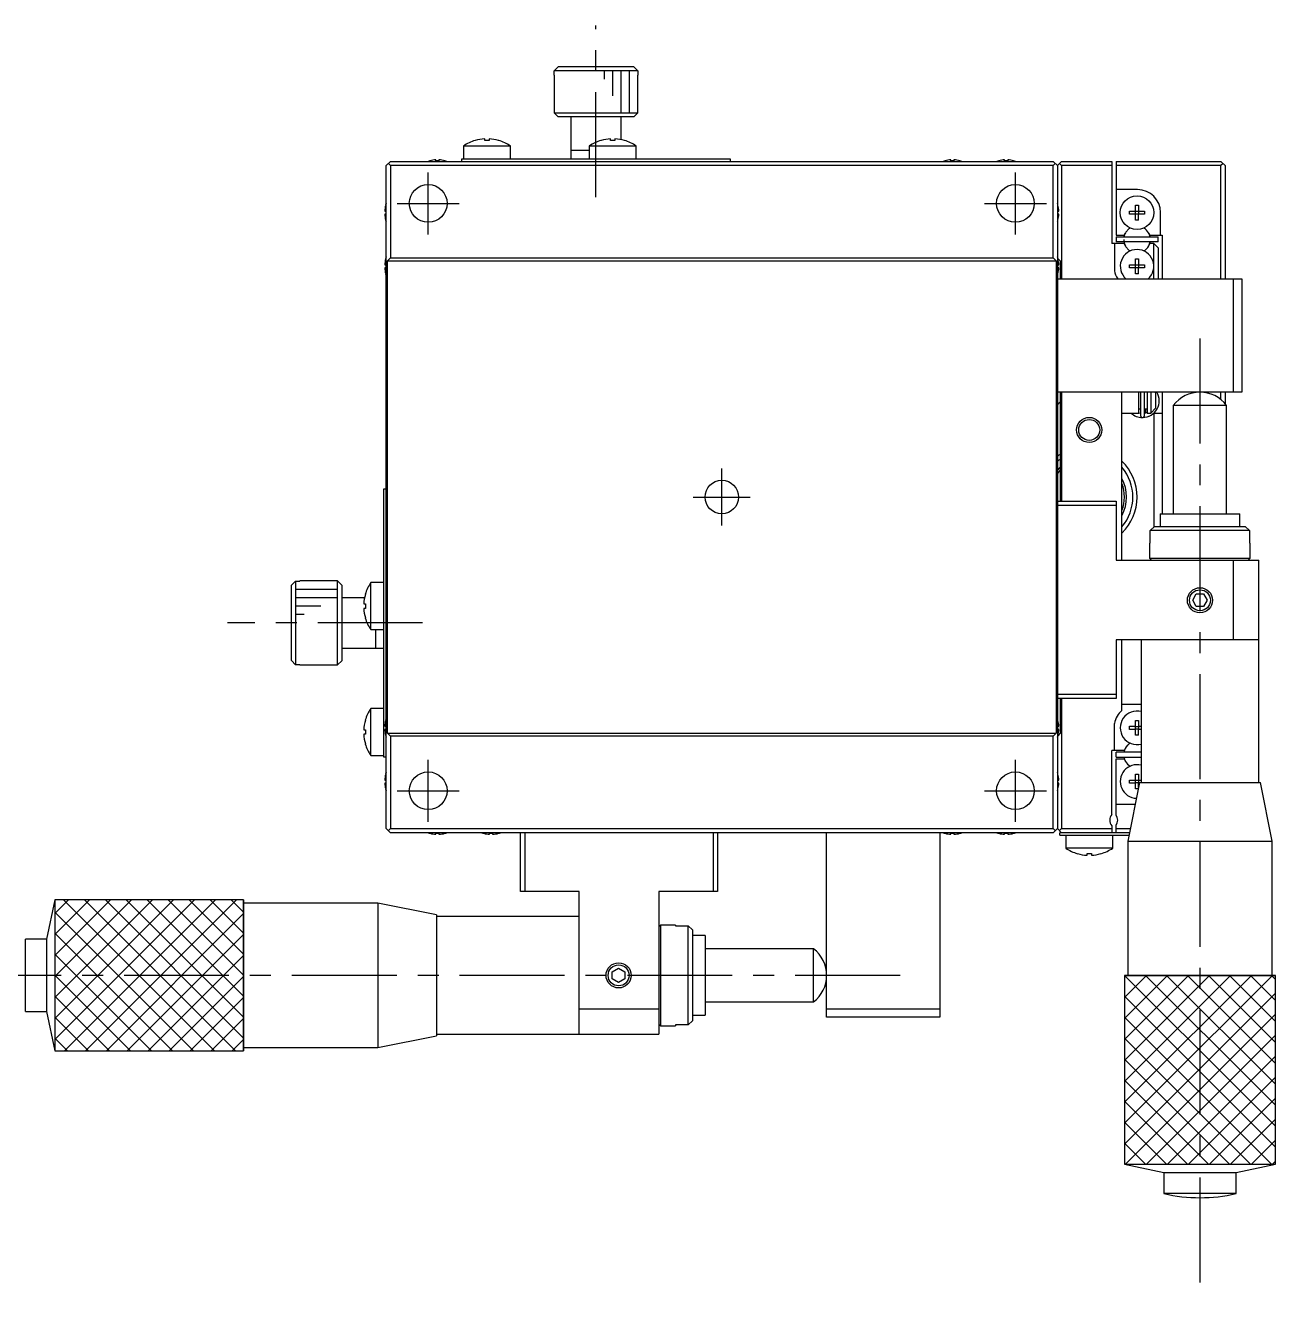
# Model space of a CAD drawing. Extents: x -538 to 401, y -28 to 681.
# Drawn here: x 251.7 to 400.7, y 272.4 to 424.6 of the extents above; entities that cross this region are included whole.
import ezdxf

# ---------------------------------------------------------------- set-up
doc = ezdxf.new("R2010")
doc.units = 0
doc.header["$LTSCALE"] = 10
doc.linetypes.add('CENTER', pattern=[2, 1.25, -0.25, 0.25, -0.25])
doc.layers.get('0').update_dxf_attribs({"linetype": 'CONTINUOUS'})
doc.layers.add('CENTER', color=1, linetype='CENTER')

msp = doc.modelspace()

# ---------------------------------------------------------------- linework, layer by layer
at = {"color": 7, "linetype": 'CONTINUOUS'}
for p, q in [((314.730023, 419.254083), (315.23181, 419.754083)), ((314.730023, 418.754083), (314.730023, 419.254083)), ((324.697971, 419.254083), (314.730023, 419.254083)), ((315.23181, 419.754083), (324.196184, 419.754083)), ((324.196184, 419.754083), (324.697971, 419.254083)), ((324.697971, 419.254083), (324.697971, 418.754083)), ((314.713997, 418.754083), (314.730023, 418.754083)), ((314.713997, 418.754083), (314.713997, 414.254083)), ((324.697971, 418.754083), (324.713997, 418.754083)), ((324.713997, 414.254083), (324.713997, 418.754083)), ((314.713997, 414.254083), (324.713997, 414.254083)), ((314.713997, 414.254083), (315.213997, 413.754083)), ((324.213997, 413.754083), (324.713997, 414.254083)), ((324.213997, 413.754083), (315.213997, 413.754083)), ((316.713997, 413.754083), (316.713997, 408.754083)), ((322.713997, 411.046158), (322.713997, 413.754083)), ((303.913997, 410.296546), (303.913997, 408.754083)), ((303.913997, 410.296546), (309.513997, 410.296546)), ((305.314858, 410.947288), (305.311849, 410.953456)), ((306.453997, 410.947288), (306.453997, 411.140545)), ((306.973997, 410.947288), (306.453997, 410.947288)), ((306.973997, 411.140545), (306.973997, 410.947288)), ((308.116145, 410.953456), (308.113136, 410.947288)), ((309.513997, 408.754083), (309.513997, 410.296546)), ((318.913997, 409.754083), (316.713997, 409.754083)), ((318.913997, 410.296546), (318.913997, 408.754083)), ((318.913997, 410.296546), (324.513997, 410.296546)), ((320.314858, 410.947288), (320.311849, 410.953456)), ((321.453997, 410.947288), (321.453997, 411.140545)), ((321.973997, 410.947288), (321.453997, 410.947288)), ((321.973997, 411.140545), (321.973997, 410.947288)), ((323.116145, 410.953456), (323.113136, 410.947288)), ((324.513997, 408.754083), (324.513997, 410.296546)), ((294.713997, 407.954083), (295.213997, 408.454083)), ((295.213997, 407.954083), (294.963997, 408.204083)), ((295.213997, 408.454083), (374.213997, 408.454083)), ((299.927635, 408.523605), (299.925381, 408.528227)), ((300.633997, 408.523605), (300.633997, 408.643942)), ((300.993997, 408.523605), (300.633997, 408.523605)), ((300.993997, 408.643942), (300.993997, 408.523605)), ((301.702613, 408.528227), (301.700358, 408.523605)), ((303.713997, 408.454083), (303.713997, 408.754083)), ((303.713997, 408.754083), (335.713997, 408.754083)), ((335.713997, 408.754083), (335.713997, 408.454083)), ((361.327635, 408.523605), (361.325381, 408.528227)), ((362.033997, 408.523605), (362.033997, 408.643942)), ((362.393997, 408.523605), (362.033997, 408.523605)), ((362.393997, 408.643942), (362.393997, 408.523605)), ((363.102613, 408.528227), (363.100358, 408.523605)), ((367.727635, 408.523605), (367.725381, 408.528227)), ((368.433997, 408.523605), (368.433997, 408.643942)), ((368.793997, 408.523605), (368.433997, 408.523605)), ((368.793997, 408.643942), (368.793997, 408.523605)), ((369.502613, 408.528227), (369.500358, 408.523605)), ((374.713997, 407.954083), (374.213997, 408.454083)), ((374.463997, 408.204083), (374.213997, 407.954083)), ((375.213997, 408.454083), (374.713997, 407.954083)), ((375.213997, 407.954083), (374.963997, 408.204083)), ((375.213997, 408.454083), (381.213997, 408.454083)), ((381.213997, 408.454083), (381.213997, 398.654083)), ((381.713997, 408.454083), (394.213997, 408.454083)), ((381.713997, 408.454083), (381.713997, 399.654083)), ((394.213997, 408.454083), (394.713997, 407.954083)), ((394.463997, 408.204083), (394.213997, 407.954083)), ((294.713997, 328.954083), (294.713997, 407.954083)), ((295.213997, 407.954083), (295.213997, 396.954083)), ((374.213997, 407.954083), (295.213997, 407.954083)), ((374.213997, 396.954083), (374.213997, 407.954083)), ((374.713997, 407.954083), (374.713997, 328.954083)), ((381.213997, 407.954083), (375.213997, 407.954083)), ((375.213997, 407.954083), (375.213997, 394.454083)), ((394.213997, 407.954083), (381.713997, 407.954083)), ((394.213997, 394.454083), (394.213997, 407.954083)), ((394.713997, 407.954083), (394.713997, 394.454083)), ((384.263997, 405.104083), (381.713997, 405.104083)), ((294.524138, 402.534083), (294.644475, 402.534083)), ((294.644475, 402.174083), (294.524138, 402.174083)), ((294.639853, 403.242699), (294.644475, 403.240445)), ((294.644475, 402.534083), (294.644475, 402.174083)), ((374.783519, 403.240445), (374.788141, 403.242699)), ((374.783519, 402.534083), (374.903856, 402.534083)), ((374.783519, 402.174083), (374.783519, 402.534083)), ((374.903856, 402.174083), (374.783519, 402.174083)), ((383.327635, 402.534083), (384.033997, 402.534083)), ((383.327635, 402.174083), (383.327635, 402.534083)), ((384.033997, 402.174083), (383.327635, 402.174083)), ((384.033997, 403.240445), (384.393997, 403.240445)), ((384.033997, 402.534083), (384.033997, 403.240445)), ((384.044369, 402.523711), (384.033997, 402.534083)), ((384.044369, 402.184455), (384.033997, 402.174083)), ((384.033997, 401.467722), (384.033997, 402.174083)), ((384.044369, 402.184455), (384.044369, 402.523711)), ((384.044369, 402.523711), (384.383625, 402.523711)), ((384.383625, 402.184455), (384.044369, 402.184455)), ((384.383625, 402.523711), (384.393997, 402.534083)), ((384.383625, 402.523711), (384.383625, 402.184455)), ((384.383625, 402.184455), (384.393997, 402.174083)), ((384.393997, 403.240445), (384.393997, 402.534083)), ((384.393997, 402.534083), (385.100358, 402.534083)), ((385.100358, 402.174083), (384.393997, 402.174083)), ((384.393997, 401.467722), (384.393997, 402.174083)), ((385.100358, 402.534083), (385.100358, 402.174083)), ((387.013997, 399.654083), (387.013997, 402.354083)), ((294.644475, 401.467722), (294.639853, 401.465467)), ((374.788141, 401.465467), (374.783519, 401.467722)), ((384.393997, 401.467722), (384.033997, 401.467722)), ((381.713997, 399.654083), (382.669585, 399.654083)), ((381.713997, 399.454083), (386.713997, 399.454083)), ((381.713997, 399.454083), (381.713997, 398.854083)), ((382.669585, 399.654083), (382.839182, 399.947833)), ((385.588812, 399.947833), (385.758409, 399.654083)), ((385.758409, 399.654083), (387.213997, 399.654083)), ((386.713997, 398.854083), (386.713997, 399.454083)), ((387.213997, 399.654083), (387.213997, 394.454083)), ((382.669585, 398.654083), (381.213997, 398.654083)), ((381.513997, 398.654083), (381.513997, 395.432068)), ((386.713997, 398.854081), (381.713997, 398.854081)), ((382.839182, 398.360333), (382.669585, 398.654083)), ((385.758409, 398.654083), (385.588812, 398.360333)), ((386.213997, 398.654083), (385.758409, 398.654083)), ((386.213997, 398.654083), (386.713997, 398.154083)), ((386.213997, 394.454083), (386.213997, 398.654083)), ((386.713997, 398.154083), (386.713997, 394.454083)), ((294.524138, 396.134083), (294.644475, 396.134083)), ((294.639853, 396.842699), (294.644475, 396.840445)), ((294.644475, 396.134083), (294.644475, 395.774083)), ((294.863997, 396.604083), (295.213997, 396.954083)), ((294.863997, 340.304083), (294.863997, 396.604083)), ((294.863997, 396.604083), (374.563997, 396.604083)), ((295.213997, 396.954083), (374.213997, 396.954083)), ((374.213997, 396.954083), (374.563997, 396.604083)), ((374.563997, 396.604083), (374.563997, 340.304083)), ((374.772297, 396.895783), (375.063997, 396.604083)), ((374.783519, 396.840445), (374.788141, 396.842699)), ((374.783519, 396.134083), (374.903856, 396.134083)), ((374.783519, 395.774083), (374.783519, 396.134083)), ((375.063997, 396.604083), (375.063997, 394.454083)), ((383.327635, 396.134083), (384.033997, 396.134083)), ((383.327635, 395.774083), (383.327635, 396.134083)), ((384.033997, 396.840445), (384.393997, 396.840445)), ((384.033997, 396.134083), (384.033997, 396.840445)), ((384.044369, 396.123711), (384.033997, 396.134083)), ((384.044369, 395.784455), (384.044369, 396.123711)), ((384.044369, 396.123711), (384.383625, 396.123711)), ((384.383625, 396.123711), (384.393997, 396.134083)), ((384.383625, 396.123711), (384.383625, 395.784455)), ((384.393997, 396.840445), (384.393997, 396.134083)), ((384.393997, 396.134083), (385.100358, 396.134083)), ((385.100358, 396.134083), (385.100358, 395.774083)), ((294.644475, 395.774083), (294.524138, 395.774083)), ((294.644475, 395.067722), (294.639853, 395.065467)), ((374.713997, 394.454083), (396.713997, 394.454083)), ((374.903856, 395.774083), (374.783519, 395.774083)), ((374.788141, 395.065467), (374.783519, 395.067722)), ((384.033997, 395.774083), (383.327635, 395.774083)), ((384.044369, 395.784455), (384.033997, 395.774083)), ((384.033997, 395.067722), (384.033997, 395.774083)), ((384.393997, 395.067722), (384.033997, 395.067722)), ((384.383625, 395.784455), (384.044369, 395.784455)), ((384.383625, 395.784455), (384.393997, 395.774083)), ((385.100358, 395.774083), (384.393997, 395.774083)), ((384.393997, 395.067722), (384.393997, 395.774083)), ((395.713997, 380.954083), (395.713997, 394.454083)), ((396.713997, 394.454083), (396.713997, 380.954083)), ((396.713997, 380.954083), (374.713997, 380.954083)), ((375.063997, 380.954083), (375.063997, 367.954083)), ((375.213997, 380.954083), (375.213997, 367.954083)), ((382.413997, 360.954083), (382.413997, 380.954083)), ((384.413997, 378.454083), (384.413997, 380.954083)), ((384.634503, 380.954083), (384.634503, 378.159712)), ((385.084503, 378.159712), (385.084503, 380.954083)), ((385.413997, 380.954083), (385.413997, 378.454083)), ((385.913997, 378.454083), (385.913997, 380.954083)), ((386.336107, 380.955006), (386.413997, 380.870598)), ((386.413997, 380.870598), (386.413997, 379.037568)), ((387.213997, 380.954083), (387.213997, 366.454083)), ((394.213997, 380.076426), (394.213997, 380.954083)), ((394.713997, 380.954083), (394.713997, 379.599678)), ((375.063997, 379.804083), (374.713997, 379.454083)), ((394.888997, 379.386903), (388.538997, 379.386903)), ((388.538997, 379.386903), (388.538997, 366.454083)), ((394.888997, 366.454083), (394.888997, 379.386903)), ((382.413997, 378.454083), (384.413997, 378.454083)), ((384.417836, 378.448048), (384.398674, 378.45385)), ((384.413997, 378.954083), (384.634503, 378.954083)), ((384.634448, 378.40042), (384.417836, 378.448048)), ((385.084503, 378.954083), (385.413997, 378.954083)), ((385.084527, 378.755709), (385.084503, 378.759264)), ((385.414027, 378.486538), (385.08452, 378.400094)), ((385.08503, 378.742217), (385.084527, 378.755709)), ((385.086185, 378.728763), (385.08503, 378.742217)), ((385.087988, 378.715377), (385.086185, 378.728763)), ((385.090436, 378.70209), (385.087988, 378.715377)), ((385.093524, 378.688934), (385.090436, 378.70209)), ((385.097248, 378.675938), (385.093524, 378.688934)), ((385.101599, 378.663134), (385.097248, 378.675938)), ((385.106568, 378.650552), (385.101599, 378.663134)), ((385.112147, 378.638222), (385.106568, 378.650552)), ((385.118323, 378.626173), (385.112147, 378.638222)), ((385.125084, 378.614437), (385.118323, 378.626173)), ((385.132415, 378.60304), (385.125084, 378.614437)), ((385.140302, 378.592013), (385.132415, 378.60304)), ((385.148728, 378.581383), (385.140302, 378.592013)), ((385.157673, 378.571178), (385.148728, 378.581383)), ((385.167118, 378.561424), (385.157673, 378.571178)), ((385.177042, 378.552148), (385.167118, 378.561424)), ((385.187422, 378.543374), (385.177042, 378.552148)), ((385.198233, 378.535126), (385.187422, 378.543374)), ((385.209451, 378.527429), (385.198233, 378.535126)), ((385.221047, 378.520303), (385.209451, 378.527429)), ((385.213997, 378.954083), (385.213997, 378.524415)), ((385.232994, 378.513769), (385.221047, 378.520303)), ((385.245261, 378.507846), (385.232994, 378.513769)), ((385.257817, 378.502552), (385.245261, 378.507846)), ((385.270631, 378.497903), (385.257817, 378.502552)), ((385.283668, 378.493912), (385.270631, 378.497903)), ((385.296894, 378.490592), (385.283668, 378.493912)), ((385.310274, 378.487953), (385.296894, 378.490592)), ((385.323772, 378.486003), (385.310274, 378.487953)), ((385.337351, 378.484748), (385.323772, 378.486003)), ((385.350976, 378.484191), (385.337351, 378.484748)), ((385.364609, 378.484334), (385.350976, 378.484191)), ((385.378212, 378.485176), (385.364609, 378.484334)), ((385.391751, 378.486715), (385.378212, 378.485176)), ((385.405187, 378.488944), (385.391751, 378.486715)), ((385.414013, 378.490797), (385.405187, 378.488944)), ((385.413997, 378.454083), (385.913997, 378.454083)), ((385.575497, 378.06897), (385.63124, 378.089605)), ((385.630768, 378.090532), (385.661026, 378.103485)), ((385.636405, 378.093771), (385.639906, 378.094381)), ((386.413997, 379.037568), (385.913997, 378.5084)), ((386.202248, 378.454083), (387.213997, 378.454083)), ((386.213997, 378.454083), (386.213997, 364.86381)), ((294.413997, 369.454083), (294.713997, 369.454083)), ((294.413997, 337.454083), (294.413997, 369.454083)), ((374.713997, 367.954083), (381.713997, 367.954083)), ((381.713997, 367.454083), (374.713997, 367.454083)), ((381.713997, 367.954083), (381.713997, 360.954083)), ((386.963997, 366.454083), (386.963997, 364.954083)), ((386.963997, 366.454083), (396.463997, 366.454083)), ((396.463997, 364.954083), (396.463997, 366.454083)), ((385.797917, 364.454083), (386.30567, 364.954083)), ((385.797917, 362.954083), (385.797917, 364.454083)), ((397.630077, 364.454083), (385.797917, 364.454083)), ((386.30567, 364.954083), (397.122324, 364.954083)), ((397.122324, 364.954083), (397.630077, 364.454083)), ((397.630077, 364.454083), (397.630077, 362.954083)), ((385.713997, 362.954083), (385.797917, 362.954083)), ((385.713997, 362.954083), (385.713997, 361.154083)), ((397.630077, 362.954083), (397.713997, 362.954083)), ((397.713997, 361.154083), (397.713997, 362.954083)), ((381.713997, 360.954083), (398.713997, 360.954083)), ((385.713997, 361.154083), (397.713997, 361.154083)), ((385.713997, 361.154083), (385.913997, 360.954083)), ((395.713997, 351.454083), (395.713997, 360.954083)), ((397.513997, 360.954083), (397.713997, 361.154083)), ((398.713997, 334.454083), (398.713997, 360.954083)), ((283.413997, 357.93627), (283.913997, 358.438057)), ((283.413997, 348.971896), (283.413997, 357.93627)), ((283.913997, 358.438057), (283.913997, 348.470109)), ((283.913997, 358.438057), (284.413997, 358.438057)), ((284.413997, 358.438057), (284.413997, 358.454083)), ((288.913997, 358.454083), (284.413997, 358.454083)), ((288.913997, 348.454083), (288.913997, 358.454083)), ((289.413997, 357.954083), (288.913997, 358.454083)), ((289.413997, 357.954083), (289.413997, 348.954083)), ((294.413997, 358.254083), (292.871534, 358.254083)), ((292.871534, 352.654083), (292.871534, 358.254083)), ((292.121922, 356.454083), (289.413997, 356.454083)), ((292.214624, 356.856231), (292.220792, 356.853222)), ((390.847972, 356.154083), (391.280984, 356.904083)), ((391.280984, 356.904083), (392.14701, 356.904083)), ((392.14701, 356.904083), (392.580022, 356.154083)), ((292.027535, 355.714083), (292.220792, 355.714083)), ((292.220792, 355.194083), (292.027535, 355.194083)), ((292.220792, 355.714083), (292.220792, 355.194083)), ((391.280984, 355.404083), (390.847972, 356.154083)), ((392.14701, 355.404083), (391.280984, 355.404083)), ((392.580022, 356.154083), (392.14701, 355.404083)), ((292.220792, 354.054944), (292.214624, 354.051935)), ((292.871534, 352.654083), (294.413997, 352.654083)), ((293.413997, 352.654083), (293.413997, 350.454083)), ((289.413997, 350.454083), (294.413997, 350.454083)), ((398.713997, 351.454083), (381.713997, 351.454083)), ((381.713997, 351.454083), (381.713997, 344.454083)), ((382.413997, 343.033145), (382.413997, 351.454083)), ((384.713997, 351.454083), (384.713997, 334.454083)), ((283.913997, 348.470109), (283.413997, 348.971896)), ((288.913997, 348.454083), (289.413997, 348.954083)), ((284.413997, 348.470109), (283.913997, 348.470109)), ((284.413997, 348.454083), (284.413997, 348.470109)), ((284.413997, 348.454083), (288.913997, 348.454083)), ((374.713997, 344.954083), (381.713997, 344.954083)), ((381.713997, 344.454083), (374.713997, 344.454083)), ((375.063997, 344.454083), (375.063997, 340.304083)), ((375.213997, 344.454083), (375.213997, 328.954083)), ((294.413997, 343.254083), (292.871534, 343.254083)), ((292.871534, 337.654083), (292.871534, 343.254083)), ((382.413997, 343.754083), (384.713997, 343.754083)), ((292.214624, 341.856231), (292.220792, 341.853222)), ((294.639853, 341.842699), (294.644475, 341.840445)), ((374.783519, 341.840445), (374.788141, 341.842699)), ((381.513997, 338.254083), (381.513997, 341.476098)), ((384.033997, 341.840445), (384.393997, 341.840445)), ((384.033997, 341.134083), (384.033997, 341.840445)), ((384.393997, 341.840445), (384.393997, 341.134083)), ((292.027535, 340.714083), (292.220792, 340.714083)), ((292.220792, 340.194083), (292.027535, 340.194083)), ((292.220792, 340.714083), (292.220792, 340.194083)), ((294.524138, 341.134083), (294.644475, 341.134083)), ((294.644475, 340.774083), (294.524138, 340.774083)), ((294.644475, 340.067722), (294.639853, 340.065467)), ((294.644475, 341.134083), (294.644475, 340.774083)), ((294.863997, 340.304083), (374.563997, 340.304083)), ((295.213997, 339.954083), (294.863997, 340.304083)), ((374.213997, 339.954083), (295.213997, 339.954083)), ((295.213997, 339.954083), (295.213997, 328.954083)), ((374.563997, 340.304083), (374.213997, 339.954083)), ((374.213997, 328.954083), (374.213997, 339.954083)), ((375.063997, 340.304083), (374.772297, 340.012384)), ((374.783519, 341.134083), (374.903856, 341.134083)), ((374.783519, 340.774083), (374.783519, 341.134083)), ((374.903856, 340.774083), (374.783519, 340.774083)), ((374.788141, 340.065467), (374.783519, 340.067722)), ((383.327635, 341.134083), (384.033997, 341.134083)), ((383.327635, 340.774083), (383.327635, 341.134083)), ((384.033997, 340.774083), (383.327635, 340.774083)), ((384.044369, 341.123711), (384.033997, 341.134083)), ((384.044369, 340.784455), (384.033997, 340.774083)), ((384.033997, 340.067722), (384.033997, 340.774083)), ((384.393997, 340.067722), (384.033997, 340.067722)), ((384.044369, 340.784455), (384.044369, 341.123711)), ((384.044369, 341.123711), (384.383625, 341.123711)), ((384.383625, 340.784455), (384.044369, 340.784455)), ((384.383625, 341.123711), (384.393997, 341.134083)), ((384.383625, 341.123711), (384.383625, 340.784455)), ((384.383625, 340.784455), (384.393997, 340.774083)), ((384.393997, 341.134083), (384.713997, 341.134083)), ((384.713997, 340.774083), (384.393997, 340.774083)), ((384.393997, 340.067722), (384.393997, 340.774083)), ((292.220792, 339.054944), (292.214624, 339.051935)), ((381.213997, 330.615521), (381.213997, 338.254083)), ((382.669585, 338.254083), (381.213997, 338.254083)), ((382.839182, 338.547833), (382.669585, 338.254083)), ((292.871534, 337.654083), (294.413997, 337.654083)), ((294.713997, 337.454083), (294.413997, 337.454083)), ((384.713997, 338.054085), (381.713997, 338.054085)), ((381.713997, 337.454083), (381.713997, 338.054083)), ((381.713997, 337.454083), (384.713997, 337.454083)), ((381.713997, 337.254083), (382.669585, 337.254083)), ((381.713997, 330.554083), (381.713997, 337.254083)), ((382.669585, 337.254083), (382.839182, 336.960333)), ((294.639853, 335.442699), (294.644475, 335.440445)), ((374.783519, 335.440445), (374.788141, 335.442699)), ((384.033997, 335.440445), (384.393997, 335.440445)), ((384.033997, 334.734083), (384.033997, 335.440445)), ((384.393997, 335.440445), (384.393997, 334.734083)), ((294.524138, 334.734083), (294.644475, 334.734083)), ((294.644475, 334.374083), (294.524138, 334.374083)), ((294.644475, 333.667722), (294.639853, 333.665467)), ((294.644475, 334.734083), (294.644475, 334.374083)), ((374.783519, 334.734083), (374.903856, 334.734083)), ((374.783519, 334.374083), (374.783519, 334.734083)), ((374.903856, 334.374083), (374.783519, 334.374083)), ((374.788141, 333.665467), (374.783519, 333.667722)), ((384.513997, 334.454083), (383.113997, 327.454083)), ((383.327635, 334.734083), (384.033997, 334.734083)), ((383.327635, 334.374083), (383.327635, 334.734083)), ((384.033997, 334.374083), (383.327635, 334.374083)), ((384.044369, 334.723711), (384.033997, 334.734083)), ((384.044369, 334.384455), (384.033997, 334.374083)), ((384.033997, 333.667722), (384.033997, 334.374083)), ((384.393997, 333.667722), (384.033997, 333.667722)), ((384.044369, 334.384455), (384.044369, 334.723711)), ((384.044369, 334.723711), (384.383625, 334.723711)), ((384.383625, 334.384455), (384.044369, 334.384455)), ((384.383625, 334.723711), (384.393997, 334.734083)), ((384.383625, 334.723711), (384.383625, 334.384455)), ((384.383625, 334.384455), (384.393997, 334.374083)), ((384.393997, 334.734083), (384.713997, 334.734083)), ((384.497997, 334.374083), (384.393997, 334.374083)), ((384.393997, 333.854083), (384.393997, 334.374083)), ((384.513997, 334.454083), (398.913997, 334.454083)), ((400.313997, 327.454083), (398.913997, 334.454083)), ((383.983997, 331.804083), (381.713997, 331.804083)), ((294.713997, 328.954083), (295.213997, 328.454083)), ((294.963997, 328.704083), (295.213997, 328.954083)), ((295.213997, 328.954083), (374.213997, 328.954083)), ((374.213997, 328.954083), (374.463997, 328.704083)), ((374.213997, 328.454083), (374.713997, 328.954083)), ((374.713997, 328.954083), (375.213997, 328.454083)), ((374.963997, 328.704083), (375.213997, 328.954083)), ((375.213997, 328.954083), (381.213997, 328.954083)), ((381.213997, 329.292645), (381.213997, 328.454083)), ((381.713997, 328.454083), (381.713997, 329.354083)), ((381.713997, 328.954083), (383.413997, 328.954083)), ((374.213997, 328.454083), (295.213997, 328.454083)), ((299.925381, 328.379939), (299.927635, 328.384561)), ((300.633997, 328.384561), (300.993997, 328.384561)), ((300.633997, 328.264224), (300.633997, 328.384561)), ((300.993997, 328.384561), (300.993997, 328.264224)), ((301.700358, 328.384561), (301.702613, 328.379939)), ((306.325381, 328.379939), (306.327635, 328.384561)), ((307.033997, 328.384561), (307.393997, 328.384561)), ((307.033997, 328.264224), (307.033997, 328.384561)), ((307.393997, 328.384561), (307.393997, 328.264224)), ((308.100358, 328.384561), (308.102613, 328.379939)), ((310.713997, 321.454083), (310.713997, 328.454083)), ((311.213997, 328.454083), (311.213997, 321.454083)), ((333.713997, 321.454083), (333.713997, 328.454083)), ((334.213997, 328.454083), (334.213997, 321.454083)), ((347.213997, 306.454083), (347.213997, 328.454083)), ((360.713997, 328.454083), (360.713997, 306.454083)), ((361.325381, 328.379939), (361.327635, 328.384561)), ((362.033997, 328.384561), (362.393997, 328.384561)), ((362.033997, 328.264224), (362.033997, 328.384561)), ((362.393997, 328.384561), (362.393997, 328.264224)), ((363.100358, 328.384561), (363.102613, 328.379939)), ((367.725381, 328.379939), (367.727635, 328.384561)), ((368.433997, 328.384561), (368.793997, 328.384561)), ((368.433997, 328.264224), (368.433997, 328.384561)), ((368.793997, 328.384561), (368.793997, 328.264224)), ((369.500358, 328.384561), (369.502613, 328.379939)), ((375.013997, 328.154083), (375.013997, 328.454083)), ((383.313997, 328.454083), (375.013997, 328.454083)), ((375.013997, 328.154083), (383.253997, 328.154083)), ((375.713997, 328.154083), (375.713997, 326.61162)), ((381.313997, 326.61162), (381.313997, 328.154083)), ((383.113997, 327.454083), (400.313997, 327.454083)), ((383.113997, 327.454083), (383.113997, 311.454083)), ((400.313997, 311.454083), (400.313997, 327.454083)), ((381.313997, 326.61162), (375.713997, 326.61162)), ((377.111849, 325.95471), (377.114858, 325.960879)), ((378.253997, 325.960879), (378.773997, 325.960879)), ((378.253997, 325.767621), (378.253997, 325.960879)), ((378.773997, 325.960879), (378.773997, 325.767621)), ((379.913136, 325.960879), (379.916145, 325.95471)), ((317.713997, 321.454083), (310.713997, 321.454083)), ((317.713997, 304.454083), (317.713997, 321.454083)), ((334.213997, 321.454083), (327.213997, 321.454083)), ((327.213997, 321.454083), (327.213997, 304.454083)), ((255.213997, 320.454083), (254.213997, 315.754083)), ((255.213997, 320.454083), (255.213997, 302.454083)), ((277.713997, 320.454083), (255.213997, 320.454083)), ((277.713997, 320.454083), (255.213997, 320.454083)), ((255.213997, 320.454083), (255.213997, 302.454083)), ((277.713997, 320.454083), (277.713997, 302.454083)), ((277.713997, 302.454083), (277.713997, 320.454083)), ((293.713997, 320.054083), (277.713997, 320.054083)), ((293.713997, 320.054083), (293.713997, 302.854083)), ((300.713997, 318.654083), (293.713997, 320.054083)), ((300.713997, 318.654083), (300.713997, 304.254083)), ((317.713997, 318.454083), (300.713997, 318.454083)), ((327.413997, 317.454083), (327.213997, 317.254083)), ((327.413997, 317.454083), (327.413997, 305.454083)), ((329.213997, 317.454083), (327.413997, 317.454083)), ((329.213997, 317.454083), (329.213997, 317.370163)), ((329.213997, 317.370163), (330.713997, 317.370163)), ((330.713997, 305.538003), (330.713997, 317.370163)), ((330.713997, 317.370163), (331.213997, 316.86241)), ((331.213997, 316.86241), (331.213997, 306.045756)), ((251.713997, 307.154083), (251.713997, 315.754083)), ((254.213997, 315.754083), (251.713997, 315.754083)), ((254.213997, 315.754083), (254.213997, 307.154083)), ((332.713997, 316.204083), (331.213997, 316.204083)), ((332.713997, 316.204083), (332.713997, 306.704083)), ((345.646817, 314.629083), (332.713997, 314.629083)), ((345.646817, 308.279083), (345.646817, 314.629083)), ((321.663997, 311.887096), (322.413997, 312.320108)), ((322.413997, 312.320108), (323.163997, 311.887096)), ((321.663997, 311.02107), (321.663997, 311.887096)), ((322.413997, 310.588058), (321.663997, 311.02107)), ((323.163997, 311.02107), (322.413997, 310.588058)), ((323.163997, 311.887096), (323.163997, 311.02107)), ((382.713997, 311.454083), (382.713997, 288.954083)), ((382.713997, 311.454083), (400.713997, 311.454083)), ((382.713997, 311.454083), (382.713997, 288.954083)), ((400.713997, 311.454083), (382.713997, 311.454083)), ((400.713997, 288.954083), (400.713997, 311.454083)), ((400.713997, 288.954083), (400.713997, 311.454083)), ((332.713997, 308.279083), (345.646817, 308.279083)), ((251.713997, 307.154083), (254.213997, 307.154083)), ((254.213997, 307.154083), (255.213997, 302.454083)), ((317.713997, 307.454083), (327.213997, 307.454083)), ((331.213997, 306.704083), (332.713997, 306.704083)), ((347.213997, 307.454083), (360.713997, 307.454083)), ((360.713997, 306.454083), (347.213997, 306.454083)), ((327.213997, 305.654083), (327.413997, 305.454083)), ((327.413997, 305.454083), (329.213997, 305.454083)), ((329.213997, 305.538003), (329.213997, 305.454083)), ((330.713997, 305.538003), (329.213997, 305.538003)), ((331.213997, 306.045756), (330.713997, 305.538003)), ((293.713997, 302.854083), (300.713997, 304.254083)), ((300.713997, 304.454083), (327.213997, 304.454083)), ((255.213997, 302.454083), (277.713997, 302.454083)), ((255.213997, 302.454083), (277.713997, 302.454083)), ((277.713997, 302.854083), (293.713997, 302.854083)), ((382.713997, 288.954083), (400.713997, 288.954083)), ((382.713997, 288.954083), (387.413997, 287.954083)), ((382.713997, 288.954083), (400.713997, 288.954083)), ((387.413997, 287.954083), (396.013997, 287.954083)), ((387.413997, 287.954083), (387.413997, 285.454083)), ((396.013997, 287.954083), (400.713997, 288.954083)), ((396.013997, 285.454083), (396.013997, 287.954083)), ((396.013997, 285.454083), (387.413997, 285.454083))]:
    msp.add_line(p, q, dxfattribs=at)
at = {"color": 3, "linetype": 'CONTINUOUS'}
for p, q in [((320.713997, 418.254083), (320.713997, 419.254083)), ((321.713997, 416.254083), (321.713997, 419.254083)), ((322.713997, 414.254083), (322.713997, 419.254083)), ((323.713997, 414.254083), (323.713997, 419.254083)), ((288.913997, 357.454083), (283.913997, 357.454083)), ((288.913997, 356.454083), (283.913997, 356.454083)), ((286.913997, 355.454083), (283.913997, 355.454083)), ((284.913997, 354.454083), (283.913997, 354.454083)), ((255.213997, 318.823911), (256.844169, 320.454083)), ((255.213997, 316.323911), (259.344169, 320.454083)), ((255.213997, 313.823911), (261.844169, 320.454083)), ((255.213997, 311.323911), (264.344169, 320.454083)), ((255.213997, 308.823911), (266.844169, 320.454083)), ((255.213997, 306.323911), (269.344169, 320.454083)), ((255.213997, 303.823911), (271.844169, 320.454083)), ((256.227837, 320.454083), (274.227837, 302.454083)), ((256.344169, 302.454083), (274.344169, 320.454083)), ((258.727837, 320.454083), (276.727837, 302.454083)), ((258.844169, 302.454083), (276.844169, 320.454083)), ((261.227837, 320.454083), (277.713997, 303.967923)), ((263.727837, 320.454083), (277.713997, 306.467923)), ((266.227837, 320.454083), (277.713997, 308.967923)), ((268.727837, 320.454083), (277.713997, 311.467923)), ((271.227837, 320.454083), (277.713997, 313.967923)), ((273.727837, 320.454083), (277.713997, 316.467923)), ((276.227837, 320.454083), (277.713997, 318.967923)), ((255.213997, 318.967923), (271.727837, 302.454083)), ((261.344169, 302.454083), (277.713997, 318.823911)), ((255.213997, 316.467923), (269.227837, 302.454083)), ((263.844169, 302.454083), (277.713997, 316.323911)), ((255.213997, 313.967923), (266.727837, 302.454083)), ((266.344169, 302.454083), (277.713997, 313.823911)), ((255.213997, 311.467923), (264.227837, 302.454083)), ((268.844169, 302.454083), (277.713997, 311.323911)), ((382.713997, 311.323911), (382.844169, 311.454083)), ((382.713997, 308.823911), (385.344169, 311.454083)), ((382.713997, 306.323911), (387.844169, 311.454083)), ((382.713997, 303.823911), (390.344169, 311.454083)), ((382.713997, 301.323911), (392.844169, 311.454083)), ((382.713997, 298.823911), (395.344169, 311.454083)), ((382.727837, 311.454083), (396.536003, 297.645917)), ((384.036003, 297.645917), (397.844169, 311.454083)), ((385.227837, 311.454083), (399.036003, 297.645917)), ((386.536003, 297.645917), (400.344169, 311.454083)), ((387.727837, 311.454083), (400.713997, 298.467923)), ((390.227837, 311.454083), (400.713997, 300.967923)), ((392.727837, 311.454083), (400.713997, 303.467923)), ((395.227837, 311.454083), (400.713997, 305.967923)), ((397.727837, 311.454083), (400.713997, 308.467923)), ((400.227837, 311.454083), (400.713997, 310.967923)), ((389.036003, 297.645917), (400.713997, 309.323911)), ((255.213997, 308.967923), (261.727837, 302.454083)), ((271.344169, 302.454083), (277.713997, 308.823911)), ((382.713997, 308.967923), (394.036003, 297.645917)), ((255.213997, 306.467923), (259.227837, 302.454083)), ((273.844169, 302.454083), (277.713997, 306.323911)), ((382.713997, 306.467923), (391.536003, 297.645917)), ((391.536003, 297.645917), (400.713997, 306.823911)), ((255.213997, 303.967923), (256.727837, 302.454083)), ((276.344169, 302.454083), (277.713997, 303.823911)), ((382.713997, 303.967923), (389.036003, 297.645917)), ((394.036003, 297.645917), (400.713997, 304.323911)), ((396.536003, 297.645917), (400.713997, 301.823911)), ((382.713997, 301.467923), (386.536003, 297.645917)), ((382.713997, 298.967923), (384.036003, 297.645917)), ((399.036003, 297.645917), (400.713997, 299.323911)), ((382.713997, 296.323911), (384.036003, 297.645917)), ((382.713997, 293.823911), (386.536003, 297.645917)), ((382.713997, 291.323911), (389.036003, 297.645917)), ((382.844169, 288.954083), (391.536003, 297.645917)), ((384.036003, 297.645917), (392.727837, 288.954083)), ((385.344169, 288.954083), (394.036003, 297.645917)), ((386.536003, 297.645917), (395.227837, 288.954083)), ((387.844169, 288.954083), (396.536003, 297.645917)), ((389.036003, 297.645917), (397.727837, 288.954083)), ((390.344169, 288.954083), (399.036003, 297.645917)), ((391.536003, 297.645917), (400.227837, 288.954083)), ((394.036003, 297.645917), (400.713997, 290.967923)), ((396.536003, 297.645917), (400.713997, 293.467923)), ((399.036003, 297.645917), (400.713997, 295.967923)), ((382.713997, 296.467923), (390.227837, 288.954083)), ((392.844169, 288.954083), (400.713997, 296.823911)), ((382.713997, 293.967923), (387.727837, 288.954083)), ((395.344169, 288.954083), (400.713997, 294.323911)), ((382.713997, 291.467923), (385.227837, 288.954083)), ((397.844169, 288.954083), (400.713997, 291.823911)), ((382.713997, 288.967923), (382.727837, 288.954083)), ((400.344169, 288.954083), (400.713997, 289.323911))]:
    msp.add_line(p, q, dxfattribs=at)
at = {"color": 7, "linetype": 'CONTINUOUS'}
for centre, radius in [((299.713997, 403.454083), 2.25), ((369.713997, 403.454083), 2.25), ((384.213997, 402.354083), 2), ((378.513997, 376.454083), 1.25), ((334.713997, 368.454083), 2), ((391.713997, 356.154083), 1.25), ((299.713997, 333.454083), 2.25), ((369.713997, 333.454083), 2.25), ((322.413997, 311.454083), 1.25)]:
    msp.add_circle(centre, radius, dxfattribs=at)
at = {"color": 4, "linetype": 'CONTINUOUS'}
for centre in [(378.513997, 376.454083), (391.713997, 356.154083), (322.413997, 311.454083)]:
    msp.add_circle(centre, 1.5, dxfattribs=at)
at = {"color": 7, "linetype": 'CONTINUOUS'}
for centre, radius, start, end in [((306.713997, 406.154083), 5, 106.285843, 124.055798), ((306.713997, 406.154083), 4.993235, 92.984767, 106.272555), ((306.713997, 406.154083), 4.993235, 73.727445, 87.015233), ((306.713997, 406.154083), 5, 55.944202, 73.714157), ((321.713997, 406.154083), 5, 106.285843, 124.055798), ((321.713997, 406.154083), 4.993235, 92.984767, 106.272555), ((321.713997, 406.154083), 4.993235, 73.727445, 87.015233), ((321.713997, 406.154083), 5, 55.944202, 73.714157), ((300.813997, 405.454083), 3.2, 106.122533, 110.364135), ((300.813997, 405.454083), 3.194933, 93.229709, 106.106712), ((300.813997, 405.454083), 3.194933, 73.893288, 86.770291), ((300.813997, 405.454083), 3.2, 69.635865, 73.877467), ((362.213997, 405.454083), 3.2, 106.122533, 110.364135), ((362.213997, 405.454083), 3.194933, 93.229709, 106.106712), ((362.213997, 405.454083), 3.194933, 73.893288, 86.770291), ((362.213997, 405.454083), 3.2, 69.635865, 73.877467), ((368.613997, 405.454083), 3.2, 106.122533, 110.364135), ((368.613997, 405.454083), 3.194933, 93.229709, 106.106712), ((368.613997, 405.454083), 3.194933, 73.893288, 86.770291), ((368.613997, 405.454083), 3.2, 69.635865, 73.877467), ((384.263997, 402.354083), 2.75, 0, 90), ((297.713997, 402.354083), 3.194933, 163.893288, 176.770291), ((297.713997, 402.354083), 3.194933, 183.229709, 196.106712), ((297.713997, 402.354083), 3.2, 159.635865, 163.877467), ((371.713997, 402.354083), 3.2, 16.122533, 20.364135), ((371.713997, 402.354083), 3.194933, 3.229709, 16.106712), ((371.713997, 402.354083), 3.194933, 343.893288, 356.770291), ((297.713997, 402.354083), 3.2, 196.122533, 200.364135), ((371.713997, 402.354083), 3.2, 339.635865, 343.877467), ((384.213997, 399.154082), 1.5875, 180, 210), ((384.213997, 399.154082), 1.5875, 149.999969, 169.106911), ((384.213997, 399.154083), 1.5875, 135, 150), ((384.328997, 399.039273), 1.75, 121.886504, 135.004406), ((384.213997, 399.154082), 1.5875, 120.433182, 134.999975), ((384.213997, 399.154082), 1.5875, 30.000031, 59.566818), ((384.098997, 399.039273), 1.75, 44.995594, 58.113496), ((384.213997, 399.154082), 1.5875, 10.89309, 30), ((384.213997, 395.954083), 2, 311.409622, 228.590378), ((384.213997, 399.154083), 1.5875, 210, 225), ((384.213997, 399.154082), 1.5875, 224.999975, 239.566737), ((384.328997, 399.268893), 1.75, 224.995594, 238.113496), ((384.213997, 399.154082), 1.5875, 300.433263, 315.000025), ((384.098997, 399.268893), 1.75, 301.886504, 315.004406), ((384.213997, 399.154082), 1.5875, 315.000026, 349.10691), ((297.713997, 395.954083), 3.194933, 163.893288, 176.770291), ((297.713997, 395.954083), 3.2, 159.635865, 163.877467), ((371.713997, 395.954083), 3.2, 16.122533, 20.364135), ((371.713997, 395.954083), 3.194933, 3.229709, 16.106712), ((297.713997, 395.954083), 3.194933, 183.229709, 196.106712), ((297.713997, 395.954083), 3.2, 196.122533, 200.364135), ((371.713997, 395.954083), 3.2, 339.635865, 343.877467), ((371.713997, 395.954083), 3.194933, 343.893288, 356.770291), ((384.213997, 395.954083), 2.75, 190.942499, 213.055731), ((384.859875, 379.934443), 1.998513, 270.809662, 30.676622), ((391.713997, 376.953927), 4, 37.462651, 142.537349), ((384.857883, 379.930128), 1.994111, 227.758978, 269.233591), ((384.859503, 378.159712), 0.225, 180, 0), ((378.213997, 368.454083), 6, 121.668243, 125.685335), ((378.213997, 368.454083), 5.5, 124.940627, 129.521196), ((378.213997, 368.454083), 4.75, 131.541159, 137.463102), ((378.213997, 368.454083), 4.5, 134.427004, 141.057559), ((378.213997, 368.454083), 6, 314.427004, 45.572996), ((378.213997, 368.454083), 5.5, 319.785829, 40.214171), ((378.213997, 368.454083), 4.75, 332.154524, 27.845476), ((378.213997, 368.454083), 3.175, 172.80516, 187.19484), ((378.213997, 368.454083), 4.5, 338.96053, 21.03947), ((297.013997, 355.454083), 5, 145.944202, 163.714157), ((297.013997, 355.454083), 4.993235, 163.727445, 177.015233), ((297.013997, 355.454083), 4.993235, 182.984767, 196.272555), ((297.013997, 355.454083), 5, 196.285843, 214.055798), ((297.013997, 340.454083), 5, 145.944202, 163.714157), ((384.213997, 340.954083), 2.75, 130.885193, 169.057501), ((384.213997, 340.954083), 2, 75.522488, 284.477512), ((297.013997, 340.454083), 4.993235, 163.727445, 177.015233), ((297.713997, 340.954083), 3.194933, 163.893288, 176.770291), ((297.713997, 340.954083), 3.2, 159.635865, 163.877467), ((371.713997, 340.954083), 3.2, 16.122533, 20.364135), ((371.713997, 340.954083), 3.194933, 3.229709, 16.106712), ((297.013997, 340.454083), 4.993235, 182.984767, 196.272555), ((297.713997, 340.954083), 3.194933, 183.229709, 196.106712), ((297.713997, 340.954083), 3.2, 196.122533, 200.364135), ((371.713997, 340.954083), 3.2, 339.635865, 343.877467), ((371.713997, 340.954083), 3.194933, 343.893288, 356.770291), ((297.013997, 340.454083), 5, 196.285843, 214.055798), ((384.213997, 337.754084), 1.5875, 135.000026, 169.106852), ((384.213997, 337.754084), 1.5875, 120.433263, 135.000025), ((384.328997, 337.639273), 1.75, 121.886504, 135.004406), ((384.213997, 337.754084), 1.5875, 190.893015, 210), ((384.213997, 337.754084), 1.5875, 210.000031, 239.566818), ((384.328997, 337.868893), 1.75, 224.995594, 238.113496), ((297.713997, 334.554083), 3.194933, 163.893288, 176.770291), ((297.713997, 334.554083), 3.2, 159.635865, 163.877467), ((371.713997, 334.554083), 3.2, 16.122533, 20.364135), ((371.713997, 334.554083), 3.194933, 3.229709, 16.106712), ((384.213997, 334.554083), 2, 75.522488, 267.716663), ((297.713997, 334.554083), 3.194933, 183.229709, 196.106712), ((297.713997, 334.554083), 3.2, 196.122533, 200.364135), ((371.713997, 334.554083), 3.2, 339.635865, 343.877467), ((371.713997, 334.554083), 3.194933, 343.893288, 356.770291), ((381.963997, 329.954083), 1, 138.590378, 221.409622), ((380.913997, 329.954083), 1, 323.130102, 36.869898), ((300.813997, 331.454083), 3.2, 249.635865, 253.877467), ((300.813997, 331.454083), 3.194933, 253.893288, 266.770291), ((300.813997, 331.454083), 3.194933, 273.229709, 286.106712), ((300.813997, 331.454083), 3.2, 286.122533, 290.364135), ((307.213997, 331.454083), 3.2, 249.635865, 253.877467), ((307.213997, 331.454083), 3.194933, 253.893288, 266.770291), ((307.213997, 331.454083), 3.194933, 273.229709, 286.106712), ((307.213997, 331.454083), 3.2, 286.122533, 290.364135), ((362.213997, 331.454083), 3.2, 249.635865, 253.877467), ((362.213997, 331.454083), 3.194933, 253.893288, 266.770291), ((362.213997, 331.454083), 3.194933, 273.229709, 286.106712), ((362.213997, 331.454083), 3.2, 286.122533, 290.364135), ((368.613997, 331.454083), 3.2, 249.635865, 253.877467), ((368.613997, 331.454083), 3.194933, 253.893288, 266.770291), ((368.613997, 331.454083), 3.194933, 273.229709, 286.106712), ((368.613997, 331.454083), 3.2, 286.122533, 290.364135), ((378.513997, 330.754083), 5, 235.944202, 253.714157), ((378.513997, 330.754083), 4.993235, 253.727445, 267.015233), ((378.513997, 330.754083), 4.993235, 272.984767, 286.272555), ((378.513997, 330.754083), 5, 286.285843, 304.055798), ((343.213841, 311.454083), 4, 307.462651, 52.537349), ((391.713997, 303.694083), 18.74, 256.734971, 283.265029)]:
    msp.add_arc(centre, radius, start, end, dxfattribs=at)
at = {"color": 4, "linetype": 'CONTINUOUS'}
for radius, start, end in [(4.75, 131.541159, 137.463102), (4.5, 134.427004, 141.057559), (4.75, 332.154524, 27.845476), (4.5, 338.96053, 21.03947)]:
    msp.add_arc((378.213997, 368.454083), radius, start, end, dxfattribs=at)
at = {"layer": 'CENTER', "color": 1, "linetype": 'CENTER'}
for p, q in [((319.713997, 404.20487), (319.713997, 424.647471)), ((299.713997, 399.754083), (299.713997, 407.154083)), ((369.713997, 399.754083), (369.713997, 407.154083)), ((296.013997, 403.454083), (303.413997, 403.454083)), ((366.013997, 403.454083), (373.413997, 403.454083)), ((391.713997, 387.354083), (391.713997, 272.354083)), ((334.713997, 365.054083), (334.713997, 371.854083)), ((331.313997, 368.454083), (338.113997, 368.454083)), ((299.044385, 353.454083), (275.783058, 353.454083)), ((299.713997, 329.754083), (299.713997, 337.154083)), ((369.713997, 329.754083), (369.713997, 337.154083)), ((296.013997, 333.454083), (303.413997, 333.454083)), ((366.013997, 333.454083), (373.413997, 333.454083)), ((355.963997, 311.454083), (245.963997, 311.454083))]:
    msp.add_line(p, q, dxfattribs=at)

doc.saveas('drawing.dxf')
